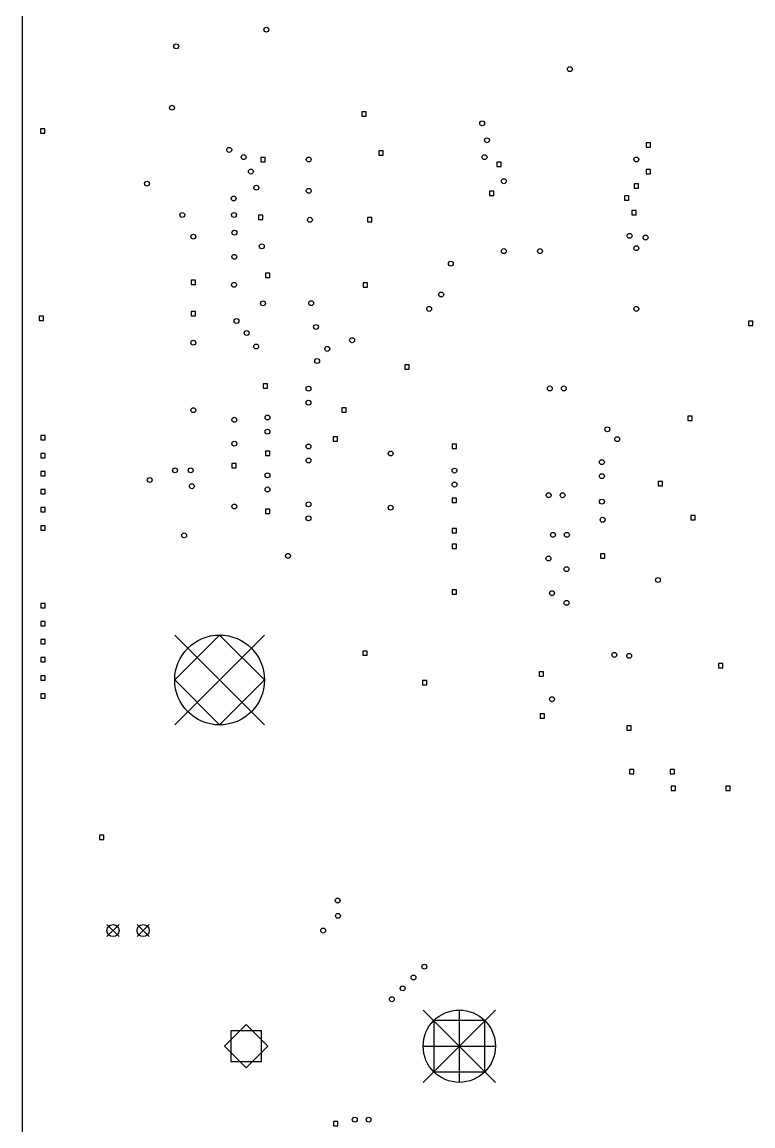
# Model space of a CAD drawing. Extents: x 8 to 330, y -289 to -8.
# Drawn here: x 60 to 90.34, y -193.81 to -148 of the extents above; entities that cross this region are included whole.
import ezdxf

# ---------------------------------------------------------------- set-up
doc = ezdxf.new("R2010")
doc.units = 0
doc.header["$MEASUREMENT"] = 0
doc.layers.add('BLACK', color=7, linetype='CONTINUOUS')

msp = doc.modelspace()

# ---------------------------------------------------------------- linework, layer by layer
at = {"layer": 'BLACK', "linetype": 'CONTINUOUS'}
for p, q in [((60, -58.5), (60, -232.8)), ((74.1102, -151.725), (74.1102, -151.905)), ((74.2898, -151.725), (74.1102, -151.725)), ((74.1102, -151.905), (74.2898, -151.905)), ((74.2898, -151.905), (74.2898, -151.725)), ((60.7642, -152.425), (60.7642, -152.605)), ((60.9438, -152.425), (60.7642, -152.425)), ((60.9438, -152.605), (60.9438, -152.425)), ((60.7642, -152.605), (60.9438, -152.605)), ((85.9102, -153.01), (85.9102, -153.19)), ((86.0898, -153.01), (85.9102, -153.01)), ((86.0898, -153.19), (86.0898, -153.01)), ((74.8102, -153.345), (74.8102, -153.525)), ((74.9898, -153.345), (74.8102, -153.345)), ((74.9898, -153.525), (74.9898, -153.345)), ((85.9102, -153.19), (86.0898, -153.19)), ((69.9102, -153.61), (69.9102, -153.79)), ((70.0898, -153.61), (69.9102, -153.61)), ((69.9102, -153.79), (70.0898, -153.79)), ((70.0898, -153.79), (70.0898, -153.61)), ((74.8102, -153.525), (74.9898, -153.525)), ((79.7102, -153.81), (79.7102, -153.99)), ((79.8898, -153.81), (79.7102, -153.81)), ((79.8898, -153.99), (79.8898, -153.81)), ((79.7102, -153.99), (79.8898, -153.99)), ((85.9102, -154.11), (85.9102, -154.29)), ((86.0898, -154.11), (85.9102, -154.11)), ((85.9102, -154.29), (86.0898, -154.29)), ((86.0898, -154.29), (86.0898, -154.11)), ((85.4102, -154.71), (85.4102, -154.89)), ((85.5898, -154.71), (85.4102, -154.71)), ((85.5898, -154.89), (85.5898, -154.71)), ((79.4102, -155.01), (79.4102, -155.19)), ((79.5898, -155.01), (79.4102, -155.01)), ((79.4102, -155.19), (79.5898, -155.19)), ((79.5898, -155.19), (79.5898, -155.01)), ((85.0102, -155.21), (85.0102, -155.39)), ((85.1898, -155.21), (85.0102, -155.21)), ((85.1898, -155.39), (85.1898, -155.21)), ((85.4102, -154.89), (85.5898, -154.89)), ((85.0102, -155.39), (85.1898, -155.39)), ((69.8102, -156.01), (69.8102, -156.19)), ((69.9898, -156.01), (69.8102, -156.01)), ((69.8102, -156.19), (69.9898, -156.19)), ((69.9898, -156.19), (69.9898, -156.01)), ((74.3452, -156.11), (74.3452, -156.29)), ((74.5248, -156.11), (74.3452, -156.11)), ((74.5248, -156.29), (74.5248, -156.11)), ((85.3102, -155.81), (85.3102, -155.99)), ((85.4898, -155.81), (85.3102, -155.81)), ((85.3102, -155.99), (85.4898, -155.99)), ((85.4898, -155.99), (85.4898, -155.81)), ((74.3452, -156.29), (74.5248, -156.29)), ((70.1102, -158.41), (70.1102, -158.59)), ((70.2898, -158.41), (70.1102, -158.41)), ((70.2898, -158.59), (70.2898, -158.41)), ((67.0202, -158.71), (67.0202, -158.89)), ((67.1998, -158.71), (67.0202, -158.71)), ((67.0202, -158.89), (67.1998, -158.89)), ((67.1998, -158.89), (67.1998, -158.71)), ((70.1102, -158.59), (70.2898, -158.59)), ((74.1632, -158.823), (74.1632, -159.003)), ((74.3428, -158.823), (74.1632, -158.823)), ((74.3428, -159.003), (74.3428, -158.823)), ((74.1632, -159.003), (74.3428, -159.003)), ((60.7102, -160.195), (60.7102, -160.375)), ((60.8898, -160.195), (60.7102, -160.195)), ((60.8898, -160.375), (60.8898, -160.195)), ((67.0202, -160.01), (67.0202, -160.19)), ((67.1998, -160.01), (67.0202, -160.01)), ((67.0202, -160.19), (67.1998, -160.19)), ((67.1998, -160.19), (67.1998, -160.01)), ((60.7102, -160.375), (60.8898, -160.375)), ((90.1602, -160.41), (90.1602, -160.59)), ((90.3398, -160.41), (90.1602, -160.41)), ((90.1602, -160.59), (90.3398, -160.59)), ((90.3398, -160.59), (90.3398, -160.41)), ((75.8852, -162.225), (75.8852, -162.405)), ((76.0648, -162.225), (75.8852, -162.225)), ((75.8852, -162.405), (76.0648, -162.405)), ((76.0648, -162.405), (76.0648, -162.225)), ((70.0102, -163.01), (70.0102, -163.19)), ((70.1898, -163.01), (70.0102, -163.01)), ((70.1898, -163.19), (70.1898, -163.01)), ((70.0102, -163.19), (70.1898, -163.19)), ((73.2752, -164.01), (73.2752, -164.19)), ((73.4548, -164.01), (73.2752, -164.01)), ((73.4548, -164.19), (73.4548, -164.01)), ((73.2752, -164.19), (73.4548, -164.19)), ((87.6402, -164.35), (87.6402, -164.53)), ((87.8198, -164.35), (87.6402, -164.35)), ((87.8198, -164.53), (87.8198, -164.35)), ((87.6402, -164.53), (87.8198, -164.53)), ((60.7802, -165.148), (60.7802, -165.327)), ((60.9598, -165.148), (60.7802, -165.148)), ((60.7802, -165.327), (60.9598, -165.327)), ((60.9598, -165.327), (60.9598, -165.148)), ((72.9102, -165.21), (72.9102, -165.39)), ((73.0898, -165.21), (72.9102, -165.21)), ((73.0898, -165.39), (73.0898, -165.21)), ((70.1102, -165.81), (70.1102, -165.99)), ((70.2898, -165.81), (70.1102, -165.81)), ((70.2898, -165.99), (70.2898, -165.81)), ((72.9102, -165.39), (73.0898, -165.39)), ((77.8602, -165.51), (77.8602, -165.69)), ((78.0398, -165.51), (77.8602, -165.51)), ((77.8602, -165.69), (78.0398, -165.69)), ((78.0398, -165.69), (78.0398, -165.51)), ((60.7802, -165.898), (60.7802, -166.077)), ((60.9598, -165.898), (60.7802, -165.898)), ((60.7802, -166.077), (60.9598, -166.077)), ((60.9598, -166.077), (60.9598, -165.898)), ((70.1102, -165.99), (70.2898, -165.99)), ((60.7802, -166.648), (60.7802, -166.827)), ((60.9598, -166.648), (60.7802, -166.648)), ((60.9598, -166.827), (60.9598, -166.648)), ((68.7102, -166.31), (68.7102, -166.49)), ((68.8898, -166.31), (68.7102, -166.31)), ((68.7102, -166.49), (68.8898, -166.49)), ((68.8898, -166.49), (68.8898, -166.31)), ((60.7802, -166.827), (60.9598, -166.827)), ((86.4102, -167.06), (86.4102, -167.24)), ((86.5898, -167.06), (86.4102, -167.06)), ((86.5898, -167.24), (86.5898, -167.06)), ((60.7802, -167.398), (60.7802, -167.577)), ((60.9598, -167.398), (60.7802, -167.398)), ((60.7802, -167.577), (60.9598, -167.577)), ((60.9598, -167.577), (60.9598, -167.398)), ((86.4102, -167.24), (86.5898, -167.24)), ((77.8602, -167.76), (77.8602, -167.94)), ((78.0398, -167.76), (77.8602, -167.76)), ((77.8602, -167.94), (78.0398, -167.94)), ((78.0398, -167.94), (78.0398, -167.76)), ((60.7802, -168.148), (60.7802, -168.327)), ((60.9598, -168.148), (60.7802, -168.148)), ((60.7802, -168.327), (60.9598, -168.327)), ((60.9598, -168.327), (60.9598, -168.148)), ((70.1102, -168.21), (70.1102, -168.39)), ((70.2898, -168.21), (70.1102, -168.21)), ((70.1102, -168.39), (70.2898, -168.39)), ((70.2898, -168.39), (70.2898, -168.21)), ((87.7602, -168.473), (87.7602, -168.652)), ((87.9398, -168.473), (87.7602, -168.473)), ((87.9398, -168.652), (87.9398, -168.473)), ((60.7802, -168.898), (60.7802, -169.077)), ((60.9598, -168.898), (60.7802, -168.898)), ((60.9598, -169.077), (60.9598, -168.898)), ((77.8602, -169.01), (77.8602, -169.19)), ((78.0398, -169.01), (77.8602, -169.01)), ((78.0398, -169.19), (78.0398, -169.01)), ((87.7602, -168.652), (87.9398, -168.652)), ((60.7802, -169.077), (60.9598, -169.077)), ((77.8602, -169.19), (78.0398, -169.19)), ((77.8602, -169.66), (77.8602, -169.84)), ((78.0398, -169.66), (77.8602, -169.66)), ((77.8602, -169.84), (78.0398, -169.84)), ((78.0398, -169.84), (78.0398, -169.66)), ((84.0102, -170.06), (84.0102, -170.24)), ((84.1898, -170.06), (84.0102, -170.06)), ((84.0102, -170.24), (84.1898, -170.24)), ((84.1898, -170.24), (84.1898, -170.06)), ((77.8602, -171.56), (77.8602, -171.74)), ((78.0398, -171.56), (77.8602, -171.56)), ((77.8602, -171.74), (78.0398, -171.74)), ((78.0398, -171.74), (78.0398, -171.56)), ((60.7802, -172.123), (60.7802, -172.302)), ((60.9598, -172.123), (60.7802, -172.123)), ((60.9598, -172.302), (60.9598, -172.123)), ((60.7802, -172.302), (60.9598, -172.302)), ((60.7802, -172.873), (60.7802, -173.052)), ((60.9598, -172.873), (60.7802, -172.873)), ((60.7802, -173.052), (60.9598, -173.052)), ((60.9598, -173.052), (60.9598, -172.873)), ((60.7802, -173.623), (60.7802, -173.802)), ((60.9598, -173.623), (60.7802, -173.623)), ((60.9598, -173.802), (60.9598, -173.623)), ((68.2, -173.435), (66.335, -175.3)), ((70.065, -173.435), (66.335, -177.165)), ((66.335, -173.435), (70.065, -177.165)), ((70.065, -175.3), (68.2, -173.435)), ((60.7802, -173.802), (60.9598, -173.802)), ((60.7802, -174.373), (60.7802, -174.552)), ((60.9598, -174.373), (60.7802, -174.373)), ((60.9598, -174.552), (60.9598, -174.373)), ((74.1418, -174.098), (74.1418, -174.277)), ((74.3214, -174.098), (74.1418, -174.098)), ((74.1418, -174.277), (74.3214, -174.277)), ((74.3214, -174.277), (74.3214, -174.098)), ((60.7802, -174.552), (60.9598, -174.552)), ((81.4602, -174.96), (81.4602, -175.14)), ((81.6398, -174.96), (81.4602, -174.96)), ((81.6398, -175.14), (81.6398, -174.96)), ((88.9102, -174.61), (88.9102, -174.79)), ((89.0898, -174.61), (88.9102, -174.61)), ((88.9102, -174.79), (89.0898, -174.79)), ((89.0898, -174.79), (89.0898, -174.61)), ((60.7802, -175.123), (60.7802, -175.302)), ((60.9598, -175.123), (60.7802, -175.123)), ((60.7802, -175.302), (60.9598, -175.302)), ((60.9598, -175.302), (60.9598, -175.123)), ((66.335, -175.3), (68.2, -177.165)), ((68.2, -177.165), (70.065, -175.3)), ((76.6227, -175.323), (76.6227, -175.502)), ((76.8023, -175.323), (76.6227, -175.323)), ((76.8023, -175.502), (76.8023, -175.323)), ((81.4602, -175.14), (81.6398, -175.14)), ((60.7802, -175.873), (60.7802, -176.052)), ((60.9598, -175.873), (60.7802, -175.873)), ((60.9598, -176.052), (60.9598, -175.873)), ((76.6227, -175.502), (76.8023, -175.502)), ((60.7802, -176.052), (60.9598, -176.052)), ((81.5102, -176.71), (81.5102, -176.89)), ((81.6898, -176.71), (81.5102, -176.71)), ((81.6898, -176.89), (81.6898, -176.71)), ((81.5102, -176.89), (81.6898, -176.89)), ((85.1102, -177.198), (85.1102, -177.377)), ((85.2898, -177.198), (85.1102, -177.198)), ((85.2898, -177.377), (85.2898, -177.198)), ((85.1102, -177.377), (85.2898, -177.377)), ((85.2102, -179.01), (85.2102, -179.19)), ((85.3898, -179.01), (85.2102, -179.01)), ((85.3898, -179.19), (85.3898, -179.01)), ((86.9102, -179.01), (86.9102, -179.19)), ((87.0898, -179.01), (86.9102, -179.01)), ((87.0898, -179.19), (87.0898, -179.01)), ((85.2102, -179.19), (85.3898, -179.19)), ((86.9102, -179.19), (87.0898, -179.19)), ((86.9402, -179.71), (86.9402, -179.89)), ((87.1198, -179.71), (86.9402, -179.71)), ((86.9402, -179.89), (87.1198, -179.89)), ((87.1198, -179.89), (87.1198, -179.71)), ((89.2102, -179.71), (89.2102, -179.89)), ((89.3898, -179.71), (89.2102, -179.71)), ((89.2102, -179.89), (89.3898, -179.89)), ((89.3898, -179.89), (89.3898, -179.71)), ((63.2102, -181.735), (63.2102, -181.915)), ((63.3898, -181.735), (63.2102, -181.735)), ((63.3898, -181.915), (63.3898, -181.735)), ((63.2102, -181.915), (63.3898, -181.915)), ((64.025, -185.45), (63.525, -185.95)), ((63.525, -185.45), (64.025, -185.95)), ((65.275, -185.45), (64.775, -185.95)), ((64.775, -185.45), (65.275, -185.95)), ((79.65, -189), (76.65, -192)), ((76.65, -189), (79.65, -192)), ((78.15, -189), (78.15, -192)), ((69.3, -189.6), (68.4, -190.5)), ((70.2, -190.5), (69.3, -189.6)), ((77.0893, -189.439), (77.0893, -191.561)), ((79.2107, -189.439), (77.0893, -189.439)), ((79.2107, -191.561), (79.2107, -189.439)), ((68.6636, -189.864), (68.6636, -191.136)), ((69.9364, -189.864), (68.6636, -189.864)), ((69.9364, -191.136), (69.9364, -189.864)), ((68.4, -190.5), (69.3, -191.4)), ((69.3, -191.4), (70.2, -190.5)), ((76.65, -190.5), (79.65, -190.5)), ((68.6636, -191.136), (69.9364, -191.136)), ((77.0893, -191.561), (79.2107, -191.561)), ((72.9272, -193.627), (72.9272, -193.807)), ((73.1068, -193.627), (72.9272, -193.627)), ((73.1068, -193.807), (73.1068, -193.627)), ((72.9272, -193.807), (73.1068, -193.807))]:
    msp.add_line(p, q, dxfattribs=at)
at = {"layer": 'BLACK'}
for centre, radius in [((70.14, -148.31), 0.1016), ((66.4, -149), 0.1016), ((82.74, -149.95), 0.1016), ((66.2229, -151.55), 0.1016), ((79.1, -152.2), 0.1016), ((79.3, -152.9), 0.1016), ((68.6, -153.3), 0.1016), ((69.1994, -153.599), 0.1016), ((71.9, -153.7), 0.1016), ((79.2, -153.6), 0.1016), ((85.5, -153.7), 0.1016), ((69.5, -154.2), 0.1016), ((65.1848, -154.7), 0.1016), ((69.7264, -154.87), 0.1016), ((80, -154.6), 0.1016), ((68.7851, -155.316), 0.1016), ((71.9, -155), 0.1016), ((66.65, -156), 0.1016), ((68.8, -156), 0.1016), ((71.95, -156.2), 0.1016), ((68.8162, -156.735), 0.1016), ((67.11, -156.9), 0.1016), ((85.2195, -156.865), 0.1016), ((85.8826, -156.936), 0.1016), ((69.95, -157.3), 0.1016), ((80, -157.5), 0.1016), ((81.5, -157.5), 0.1016), ((85.5, -157.378), 0.1016), ((68.81, -157.74), 0.1016), ((77.8, -158.02), 0.1016), ((68.8, -158.9), 0.1016), ((77.4, -159.3), 0.1016), ((70, -159.67), 0.1016), ((72, -159.66), 0.1016), ((76.9, -159.9), 0.1016), ((85.5, -159.9), 0.1016), ((68.9, -160.4), 0.1016), ((69.3229, -160.9), 0.1016), ((72.2, -160.65), 0.1016), ((67.11, -161.3), 0.1016), ((73.7, -161.2), 0.1016), ((69.72, -161.46), 0.1016), ((72.67, -161.56), 0.1016), ((72.25, -162.06), 0.1016), ((71.89, -163.208), 0.1016), ((81.9104, -163.2), 0.1016), ((82.4896, -163.2), 0.1016), ((67.11, -164.1), 0.1016), ((71.89, -163.792), 0.1016), ((68.81, -164.5), 0.1016), ((70.19, -164.408), 0.1016), ((70.19, -164.992), 0.1016), ((84.2952, -164.895), 0.1016), ((84.7047, -165.305), 0.1016), ((68.81, -165.49), 0.1016), ((71.89, -165.608), 0.1016), ((75.3, -165.9), 0.1016), ((71.89, -166.192), 0.1016), ((84.07, -166.26), 0.1016), ((66.35, -166.6), 0.1016), ((67, -166.6), 0.1016), ((70.19, -166.808), 0.1016), ((77.95, -166.61), 0.1016), ((84.07, -166.84), 0.1016), ((65.3, -167), 0.1016), ((67.05, -167.26), 0.1016), ((77.95, -167.19), 0.1016), ((70.19, -167.392), 0.1016), ((81.8594, -167.633), 0.1016), ((82.4385, -167.633), 0.1016), ((68.81, -168.1), 0.1016), ((71.89, -168.008), 0.1016), ((75.3, -168.15), 0.1016), ((84.07, -167.9), 0.1016), ((71.89, -168.592), 0.1016), ((84.1, -168.65), 0.1016), ((66.73, -169.3), 0.1016), ((82.0383, -169.278), 0.1016), ((82.6174, -169.278), 0.1016), ((71.04, -170.15), 0.1016), ((81.85, -170.26), 0.1016), ((82.6, -170.7), 0.1016), ((86.4, -171.15), 0.1016), ((82, -171.7), 0.1016), ((82.6, -172.1), 0.1016), ((68.2, -175.3), 1.865), ((84.5864, -174.26), 0.1016), ((85.2, -174.3), 0.1016), ((82, -176.1), 0.1016), ((73.1, -184.45), 0.1016), ((73.112, -185.088), 0.1016), ((63.775, -185.7), 0.25), ((65.025, -185.7), 0.25), ((72.5, -185.7), 0.1016), ((76.7, -187.2), 0.1016), ((76.25, -187.65), 0.1016), ((75.8, -188.1), 0.1016), ((75.35, -188.55), 0.1016), ((78.15, -190.5), 1.5), ((73.8104, -193.55), 0.1016), ((74.3896, -193.55), 0.1016)]:
    msp.add_circle(centre, radius, dxfattribs=at)

doc.saveas('drawing.dxf')
